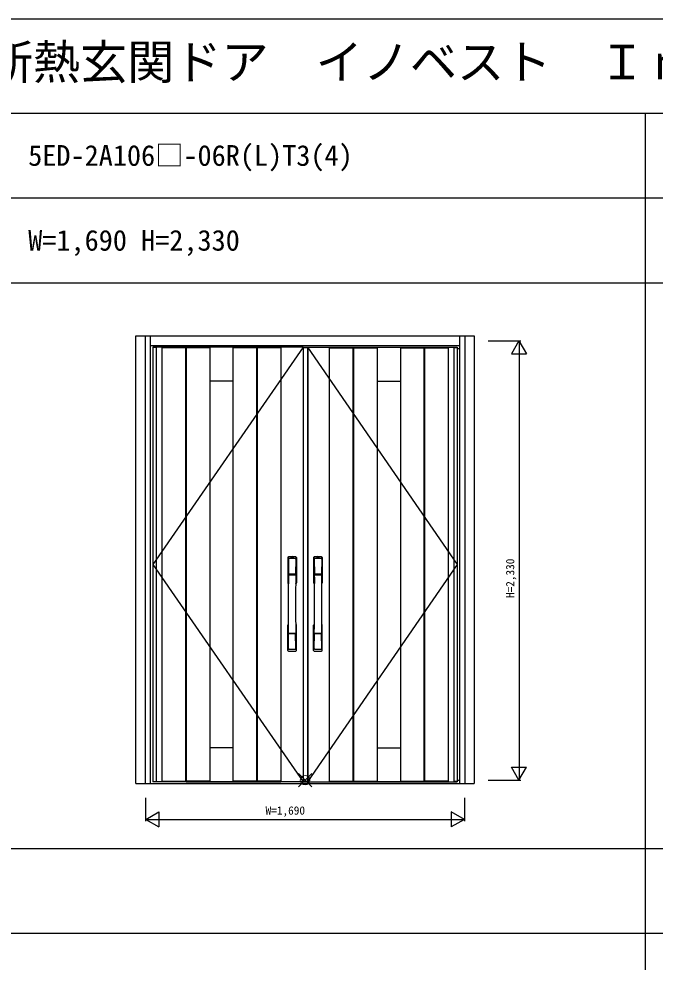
# Model space of a CAD drawing. Units: millimetres, scale not verified. Extents: x -13762 to 13750, y -10012 to 10000.
# Drawn here: x -10324 to -6949, y 4997 to 10000 of the extents above; entities that cross this region are included whole.
import ezdxf
from ezdxf.enums import TextEntityAlignment as Align

# ---------------------------------------------------------------- set-up
doc = ezdxf.new("R2010")
doc.units = ezdxf.units.MM
doc.header["$LTSCALE"] = 50
for name, color, linetype in [('0-0_0', 7, 'Continuous'), ('0-1_YKK_A1', 4, 'Continuous'), ('0-2_YKK_A2', 3, 'Continuous'), ('0-7_YKK_F1', 7, 'Continuous'), ('0-9_YKK_N1', 2, 'Continuous')]:
    doc.layers.add(name, color=color, linetype=linetype)
doc.layers.add('0-8_YKK_IN', color=1, linetype='Continuous', lineweight=18)
doc.styles.add('ＭＳ ゴシック', font='')
doc.styles.get('ＭＳ ゴシック').set_extended_font_data('MS Gothic')

msp = doc.modelspace()

# ---------------------------------------------------------------- linework, layer by layer
at = {"layer": '0-1_YKK_A1'}
for p, q in [((-9613.5, 8259.5), (-9613.5, 5952.5)), ((-8816.3, 8259.5), (-9613.5, 8259.5)), ((-9596, 8256.5), (-9613.5, 8256.5)), ((-9596, 8259.5), (-9596, 5952.5)), ((-9437, 8258.5), (-9566, 8258.5)), ((-9566, 8258.5), (-9566, 5953.5)), ((-9441, 8258.5), (-9441, 5953.5)), ((-9437, 8258.5), (-9437, 5953.5)), ((-9064, 8258.5), (-9437, 8258.5)), ((-9312, 8258.5), (-9312, 5953.5)), ((-9189, 8258.5), (-9189, 5953.5)), ((-9064, 8255.5), (-9189, 8255.5)), ((-9064, 8258.5), (-9064, 5953.5)), ((-8935, 8258.5), (-9064, 8258.5)), ((-8935, 8255.5), (-9064, 8255.5)), ((-9060, 8258.5), (-9060, 5953.5)), ((-8935, 8258.5), (-8935, 5953.5)), ((-8816.3, 8259.5), (-7999.5, 8259.5)), ((-8816.3, 8259.5), (-8816.3, 5952.5)), ((-8816.3, 8256.5), (-8794.2, 8256.5)), ((-8794.2, 8259.5), (-8794.2, 5952.5)), ((-8792, 8259.5), (-8792, 5952.5)), ((-8678, 8258.5), (-8678, 5953.5)), ((-8678, 8258.5), (-8549, 8258.5)), ((-8678, 8255.5), (-8549, 8255.5)), ((-8553, 8258.5), (-8553, 5953.5)), ((-8549, 8258.5), (-8549, 5953.5)), ((-8549, 8258.5), (-8176, 8258.5)), ((-8549, 8255.5), (-8424, 8255.5)), ((-8424, 8258.5), (-8424, 5953.5)), ((-8301, 8258.5), (-8301, 5953.5)), ((-8176, 8258.5), (-8047, 8258.5)), ((-8176, 8258.5), (-8176, 5953.5)), ((-8172, 8258.5), (-8172, 5953.5)), ((-8047, 8258.5), (-8047, 5953.5)), ((-8017, 8259.5), (-8017, 5952.5)), ((-8017, 8256.5), (-7999.5, 8256.5)), ((-7999.5, 8259.5), (-7999.5, 5952.5)), ((-9189, 8078.2), (-9312, 8078.2)), ((-8424, 8078.2), (-8301, 8078.2)), ((-9189, 6133.8), (-9312, 6133.8)), ((-8424, 6133.8), (-8301, 6133.8)), ((-9613.5, 5955.5), (-9596, 5955.5)), ((-9566, 5956.5), (-9437, 5956.5)), ((-9312, 5956.5), (-9437, 5956.5)), ((-9064, 5956.5), (-9189, 5956.5)), ((-8935, 5956.5), (-9064, 5956.5)), ((-8794.2, 5955.5), (-8816.3, 5955.5)), ((-8678, 5956.5), (-8549, 5956.5)), ((-8549, 5956.5), (-8424, 5956.5)), ((-8301, 5956.5), (-8176, 5956.5)), ((-8047, 5956.5), (-8176, 5956.5)), ((-7999.5, 5955.5), (-8017, 5955.5)), ((-8816.3, 5952.5), (-9613.5, 5952.5)), ((-9437, 5953.5), (-9566, 5953.5)), ((-9437, 5953.5), (-8935, 5953.5)), ((-8816.3, 5952.5), (-7999.5, 5952.5)), ((-8176, 5953.5), (-8678, 5953.5)), ((-8176, 5953.5), (-8047, 5953.5))]:
    msp.add_line(p, q, dxfattribs=at)
for points in [[(-8816.3, 8259.5), (-9613.5, 7106), (-8816.3, 5952.5)], [(-9312, 8255.5), (-9437, 8255.5), (-9566, 8255.5)], [(-8794.2, 8259.5), (-7999.5, 7106), (-8794.2, 5952.5)], [(-8301, 8255.5), (-8176, 8255.5), (-8047, 8255.5)]]:
    msp.add_lwpolyline(points, dxfattribs=at)
at = {"layer": '0-2_YKK_A2'}
for p, q in [((-9703.5, 8319), (-7909.5, 8319)), ((-9703.5, 5944), (-9703.5, 8319)), ((-9653.5, 5944), (-9653.5, 8319)), ((-9626.5, 5944), (-9626.5, 8319)), ((-7986.5, 8319), (-7986.5, 5944)), ((-7959.5, 8319), (-7959.5, 5944)), ((-7909.5, 8319), (-7909.5, 5944)), ((-9626.5, 8267), (-7986.5, 8267)), ((-7999.5, 8251), (-7986.5, 8251)), ((-8898, 7142.81), (-8898, 7008.64)), ((-8896.41, 7140.99), (-8894.19, 7005.22)), ((-8894.72, 7133.69), (-8893.56, 7055.81)), ((-8855.28, 7133.69), (-8856.44, 7055.81)), ((-8853.59, 7140.99), (-8855.81, 7005.22)), ((-8852, 7142.81), (-8852, 7008.64)), ((-8761, 7142.81), (-8761, 7008.64)), ((-8759.41, 7140.99), (-8757.19, 7005.22)), ((-8757.72, 7133.69), (-8756.56, 7055.81)), ((-8718.28, 7133.69), (-8719.44, 7055.81)), ((-8716.59, 7140.99), (-8718.81, 7005.22)), ((-8715, 7142.81), (-8715, 7008.64)), ((-8857.34, 7054.91), (-8892.66, 7054.91)), ((-8720.34, 7054.91), (-8755.66, 7054.91)), ((-8894.49, 7051.72), (-8894.45, 7048.66)), ((-8894.18, 7048.37), (-8893.2, 7048.61)), ((-8893.74, 7052.6), (-8856.26, 7052.6)), ((-8893.2, 7048.61), (-8891.92, 7048.63)), ((-8858.08, 7048.63), (-8891.92, 7048.63)), ((-8856.8, 7048.61), (-8858.08, 7048.63)), ((-8855.82, 7048.37), (-8856.8, 7048.61)), ((-8855.51, 7051.72), (-8855.55, 7048.66)), ((-8757.49, 7051.72), (-8757.45, 7048.66)), ((-8757.18, 7048.37), (-8756.2, 7048.61)), ((-8756.74, 7052.6), (-8719.26, 7052.6)), ((-8756.2, 7048.61), (-8754.92, 7048.63)), ((-8721.08, 7048.63), (-8754.92, 7048.63)), ((-8719.8, 7048.61), (-8721.08, 7048.63)), ((-8718.82, 7048.37), (-8719.8, 7048.61)), ((-8718.51, 7051.72), (-8718.55, 7048.66)), ((-8898, 6650.47), (-8898, 6784.64)), ((-8852, 6650.47), (-8852, 6784.64)), ((-8761, 6650.47), (-8761, 6784.64)), ((-8715, 6650.47), (-8715, 6784.64)), ((-8894.72, 6659.58), (-8893.56, 6737.47)), ((-8856.48, 6740.66), (-8893.48, 6740.66)), ((-8857.34, 6738.37), (-8892.66, 6738.37)), ((-8855.28, 6659.58), (-8856.44, 6737.47)), ((-8757.72, 6659.58), (-8756.56, 6737.47)), ((-8719.48, 6740.66), (-8756.48, 6740.66)), ((-8720.34, 6738.37), (-8755.66, 6738.37)), ((-8718.28, 6659.58), (-8719.44, 6737.47)), ((-7999.5, 5962), (-7986.5, 5962)), ((-9703.5, 5944), (-7909.5, 5944)), ((-9626.5, 5944), (-7986.5, 5944))]:
    msp.add_line(p, q, dxfattribs=at)
for centre, radius, start, end in [((-8894, 7142.81), 4, 95.00001, 180), ((-8893.37, 7141.13), 3.04, 97.27731, 182.60257), ((-8891.74, 7133.7), 2.98, 95.22662, 180.19068), ((-8875, 6925.64), 222, 84.99999, 95.00001), ((-8875, 6960.02), 185.07, 84.18251, 95.81749), ((-8875, 6847), 290.18, 86.63974, 93.36026), ((-8858.26, 7133.7), 2.98, 359.80932, 84.77338), ((-8856.63, 7141.13), 3.04, 357.39743, 82.72269), ((-8856, 7142.81), 4, 0, 84.99999), ((-8757, 7142.81), 4, 95.00001, 180), ((-8756.37, 7141.13), 3.04, 97.27731, 182.60257), ((-8754.74, 7133.7), 2.98, 95.22662, 180.19068), ((-8738, 6925.64), 222, 84.99999, 95.00001), ((-8738, 6960.02), 185.07, 84.18251, 95.81749), ((-8738, 6847), 290.18, 86.63974, 93.36026), ((-8721.26, 7133.7), 2.98, 359.80932, 84.77338), ((-8719.63, 7141.13), 3.04, 357.39743, 82.72269), ((-8719, 7142.81), 4, 0, 84.99999), ((-8892.66, 7055.81), 0.904, 180.24399, 269.63529), ((-8857.35, 7055.81), 0.904, 270.36471, 359.75601), ((-8755.66, 7055.81), 0.904, 180.24399, 269.63529), ((-8720.35, 7055.81), 0.904, 270.36471, 359.75601), ((-8895, 7008.64), 3, 180, 258.53803), ((-8869.37, 7022.28), 31.03, 212.29421, 217.16337), ((-8893.59, 7051.72), 0.896, 99.53215, 180.26423), ((-19841.64, 6896.51), 10948.25, 359.18905, 0.79313), ((-8894.15, 7048.67), 0.301, 180.36959, 264.31073), ((-8894.14, 7048.06), 0.306, 97.64404, 180.40037), ((-8899.16, 7004.97), 4.98, 349.79093, 2.88778), ((2091.64, 6896.51), 10948.25, 179.20687, 180.81095), ((-8856.41, 7051.72), 0.896, 359.73577, 80.46785), ((-8880.63, 7022.28), 31.03, 322.83663, 327.70579), ((-8855.85, 7048.67), 0.301, 275.68927, 359.63041), ((-8855.86, 7048.06), 0.306, 359.59963, 82.35596), ((-8850.84, 7004.97), 4.98, 177.11222, 190.20907), ((-8855, 7008.64), 3, 281.46197, 0), ((-8758, 7008.64), 3, 180, 258.53803), ((-8732.37, 7022.28), 31.03, 212.29421, 217.16337), ((-8756.59, 7051.72), 0.896, 99.53215, 180.26423), ((-19704.64, 6896.51), 10948.25, 359.18905, 0.79313), ((-8757.15, 7048.67), 0.301, 180.36959, 264.31073), ((-8757.14, 7048.06), 0.306, 97.64404, 180.40037), ((-8762.16, 7004.97), 4.98, 349.79093, 2.88778), ((2228.64, 6896.51), 10948.25, 179.20687, 180.81095), ((-8719.41, 7051.72), 0.896, 359.73577, 80.46785), ((-8743.63, 7022.28), 31.03, 322.83663, 327.70579), ((-8718.85, 7048.67), 0.301, 275.68927, 359.63041), ((-8718.86, 7048.06), 0.306, 359.59963, 82.35596), ((-8713.84, 7004.97), 4.98, 177.11222, 190.20907), ((-8718, 7008.64), 3, 281.46197, 0), ((-8893.27, 7004.08), 0.987, 179.58153, 229.65413), ((-8856.73, 7004.08), 0.987, 310.34587, 0.41847), ((-8756.27, 7004.08), 0.987, 179.58153, 229.65413), ((-8719.73, 7004.08), 0.987, 310.34587, 0.41847), ((-8895, 6784.64), 3, 101.46197, 180), ((-8875.38, 6775), 23.82, 141.109, 148.11253), ((-8874.63, 6775), 23.82, 31.88747, 38.891), ((-8855, 6784.64), 3, 0, 78.53803), ((-8758, 6784.64), 3, 101.46197, 180), ((-8738.38, 6775), 23.82, 141.109, 148.11253), ((-8737.63, 6775), 23.82, 31.88747, 38.891), ((-8718, 6784.64), 3, 0, 78.53803), ((-8893.59, 6741.56), 0.903, 179.93475, 274.18289), ((-8892.66, 6737.46), 0.904, 90.36471, 179.75601), ((-8857.35, 6737.46), 0.904, 0.24399, 89.63529), ((-8856.41, 6741.56), 0.903, 265.81711, 0.06525), ((-8756.59, 6741.56), 0.903, 179.93475, 274.18289), ((-8755.66, 6737.46), 0.904, 90.36471, 179.75601), ((-8720.35, 6737.46), 0.904, 0.24399, 89.63529), ((-8719.41, 6741.56), 0.903, 265.81711, 0.06525), ((-8891.74, 6659.57), 2.98, 179.80932, 264.77338), ((-8875, 6946.28), 290.18, 266.63974, 273.36026), ((-8858.26, 6659.57), 2.98, 275.22662, 0.19068), ((-8754.74, 6659.57), 2.98, 179.80932, 264.77338), ((-8738, 6946.28), 290.18, 266.63974, 273.36026), ((-8721.26, 6659.57), 2.98, 275.22662, 0.19068), ((-8894, 6650.47), 4, 180, 264.99999), ((-8875, 6867.64), 222, 264.99999, 275.00001), ((-8856, 6650.47), 4, 275.00001, 0), ((-8757, 6650.47), 4, 180, 264.99999), ((-8738, 6867.64), 222, 264.99999, 275.00001), ((-8719, 6650.47), 4, 275.00001, 0)]:
    msp.add_arc(centre, radius, start, end, dxfattribs=at)
at = {"layer": '0-7_YKK_F1'}
for p, q in [((-13750, 10000), (13750, 10000)), ((-13750, 9500), (13250, 9500)), ((-7000, -10000), (-7000, 9500)), ((-13750, 9050), (13250, 9050)), ((-13750, 8600), (13250, 8600)), ((-13750, 5600), (6500, 5600)), ((-13750, 5150), (6500, 5150))]:
    msp.add_line(p, q, dxfattribs=at)
at = {"layer": '0-8_YKK_IN'}
for p, q in [((-8841.86, 5926.64), (-8771.14, 5997.35)), ((-8841.86, 5997.35), (-8771.14, 5926.64))]:
    msp.add_line(p, q, dxfattribs=at)
msp.add_circle((-8806.5, 5962), 25, dxfattribs=at)
at = {"layer": '0-9_YKK_N1'}
for p, q in [((-7834.5, 8292), (-7661.5, 8292)), ((-7671.62, 8292), (-7711.62, 8222.72)), ((-7671.62, 8292), (-7631.62, 8222.72)), ((-7671.5, 8292), (-7671.5, 5962)), ((-7711.62, 8222.72), (-7631.62, 8222.72)), ((-7711.61, 6031.28), (-7631.61, 6031.28)), ((-7671.61, 5962), (-7711.61, 6031.28)), ((-7671.61, 5962), (-7631.61, 6031.28)), ((-7834.5, 5962), (-7661.5, 5962)), ((-9651.5, 5744), (-9651.5, 5869)), ((-7961.5, 5869), (-7961.5, 5744)), ((-9651.5, 5754), (-9582.22, 5794)), ((-9651.5, 5754), (-7961.5, 5754)), ((-9651.5, 5754), (-9582.22, 5714)), ((-9582.22, 5794), (-9582.22, 5714)), ((-7961.5, 5754), (-8030.78, 5794)), ((-8030.78, 5794), (-8030.78, 5714)), ((-7961.5, 5754), (-8030.78, 5714))]:
    msp.add_line(p, q, dxfattribs=at)

# ---------------------------------------------------------------- texts
at = {"layer": '0-0_0', "style": 'ＭＳ ゴシック'}
for s, height, p in [('ＩＢＤ５０＿１６１\u3000高断熱玄関ドア  イノベスト\u3000ＩｎｎｏＢｅｓｔＤ５０\u3000スマートコントロールキー\u3000両開き', 183.3, (-13250, 9625)), ('5ED-2A106□-06R(L)T3(4)', 110, (-10275, 9187.5)), ('W=1,690 H=2,330', 110, (-10275, 8737.5))]:
    msp.add_text(s, height=height, dxfattribs=at).set_placement(p, align=Align.BOTTOM_LEFT)
at = {"layer": '0-9_YKK_N1', "style": 'ＭＳ ゴシック'}
msp.add_text('H=2,330', height=43.99, rotation=90, dxfattribs=at).set_placement((-7683.5, 6927.89), align=Align.BOTTOM_LEFT)
msp.add_text('W=1,690', height=43.99, dxfattribs=at).set_placement((-9015.98, 5766), align=Align.BOTTOM_LEFT)

doc.saveas('drawing.dxf')
